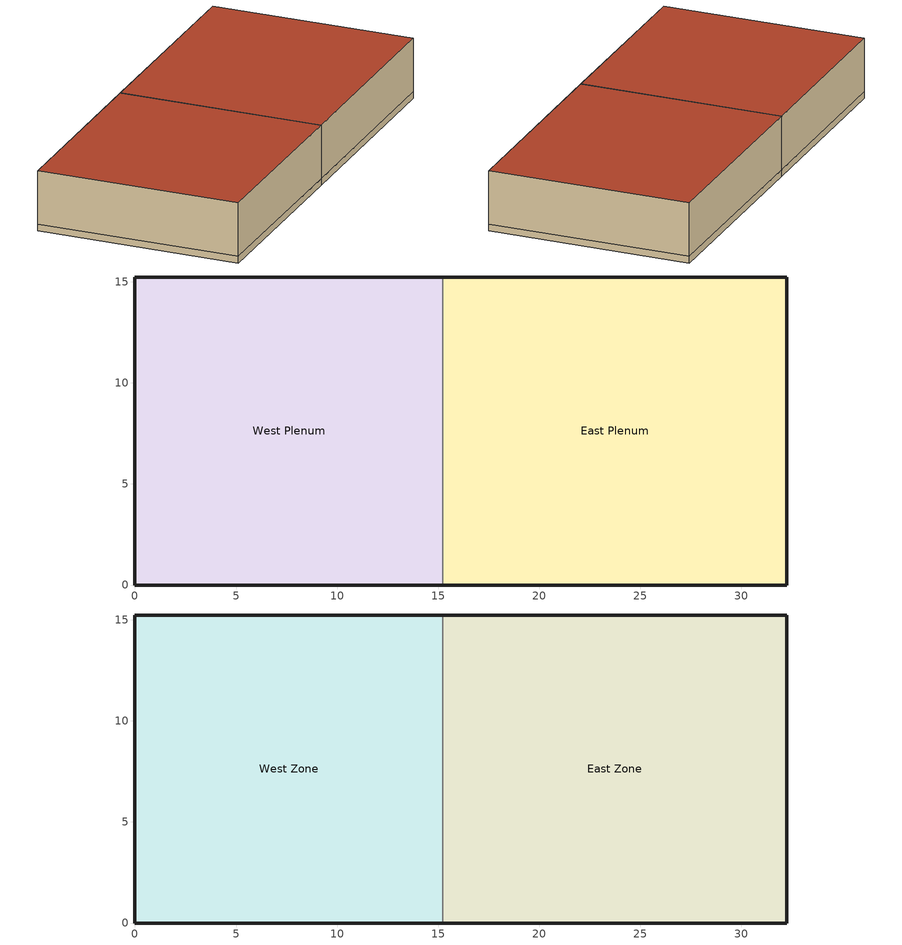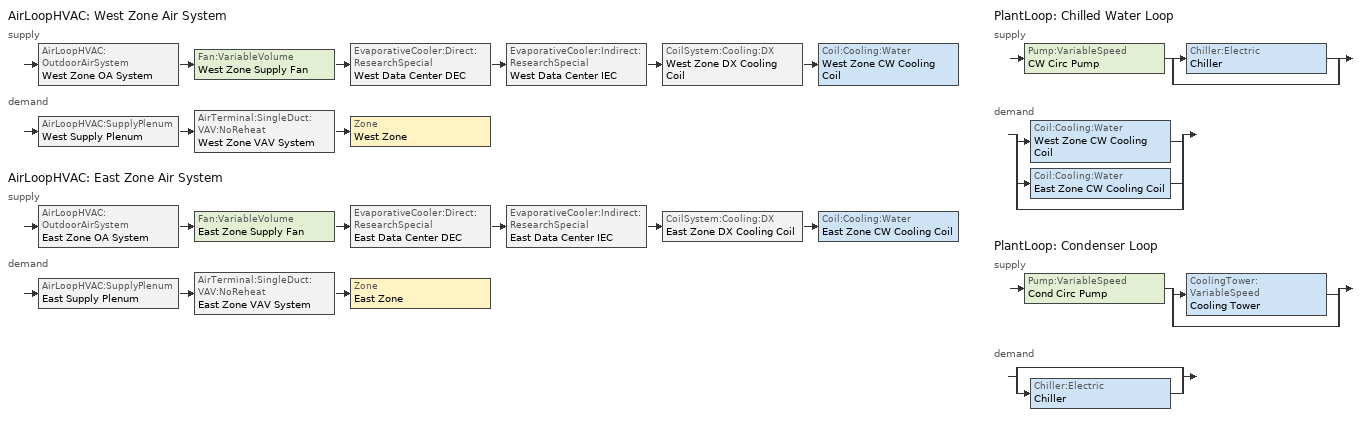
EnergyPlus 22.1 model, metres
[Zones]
West Plenum
 floor ground (FLOOR): 15.24,0 0,0 0,15.24 15.24,15.24 z0
 wall outside (ext-walls): 15.24,15.24 0,15.24 0,0 15.24,0 z0:0.5
 wall adiabatic (PARTITION): 15.24,0 15.24,15.24 z0:0.5
East Plenum
 floor ground (FLOOR): 32.24,0 15.24,0 15.24,15.24 32.24,15.24 z0
 wall outside (ext-walls): 15.24,0 32.24,0 32.24,15.24 15.24,15.24 z0:0.5
West Zone
 floor to West Plenum (Plenum Floor): 15.24,0 0,0 0,15.24 15.24,15.24 z0.5
 wall outside (ext-walls): 15.24,15.24 0,15.24 0,0 15.24,0 z0.5:4.57
 wall to East Zone (PARTITION): 15.24,0 15.24,15.24 z0.5:4.57
 roof outside (ROOF19): 0,15.24 0,0 15.24,0 15.24,15.24 z4.57
East Zone
 floor to East Plenum (Plenum Floor): 32.24,0 15.24,0 15.24,15.24 32.24,15.24 z0.5
 wall outside (ext-walls): 15.24,0 32.24,0 32.24,15.24 15.24,15.24 z0.5:4.57
 roof outside (ROOF19): 15.24,15.24 15.24,0 32.24,0 32.24,15.24 z4.57
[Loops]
AirLoopHVAC 'West Zone Air System'
 supply: AirLoopHVAC:OutdoorAirSystem 'West Zone OA System' > Fan:VariableVolume 'West Zone Supply Fan' > EvaporativeCooler:Direct:ResearchSpecial 'West Data Center DEC' > EvaporativeCooler:Indirect:ResearchSpecial 'West Data Center IEC' > CoilSystem:Cooling:DX 'West Zone DX Cooling Coil' > Coil:Cooling:Water 'West Zone CW Cooling Coil'
 demand: AirLoopHVAC:SupplyPlenum 'West Supply Plenum' > AirTerminal:SingleDuct:VAV:NoReheat 'West Zone VAV System' > Zone 'West Zone'
AirLoopHVAC 'East Zone Air System'
 supply: AirLoopHVAC:OutdoorAirSystem 'East Zone OA System' > Fan:VariableVolume 'East Zone Supply Fan' > EvaporativeCooler:Direct:ResearchSpecial 'East Data Center DEC' > EvaporativeCooler:Indirect:ResearchSpecial 'East Data Center IEC' > CoilSystem:Cooling:DX 'East Zone DX Cooling Coil' > Coil:Cooling:Water 'East Zone CW Cooling Coil'
 demand: AirLoopHVAC:SupplyPlenum 'East Supply Plenum' > AirTerminal:SingleDuct:VAV:NoReheat 'East Zone VAV System' > Zone 'East Zone'
PlantLoop 'Chilled Water Loop'
 supply: Pump:VariableSpeed 'CW Circ Pump' > split
  | Chiller:Electric 'Chiller'
  | bypass
 demand: split
  | Coil:Cooling:Water 'West Zone CW Cooling Coil'
  | Coil:Cooling:Water 'East Zone CW Cooling Coil'
  | bypass
PlantLoop 'Condenser Loop'
 supply: Pump:VariableSpeed 'Cond Circ Pump' > split
  | CoolingTower:VariableSpeed 'Cooling Tower'
  | bypass
 demand: split
  | bypass
  | Chiller:Electric 'Chiller'
[Building]
Simple One Zone (Wireframe DXF): North Axis {deg}=0; Terrain=Suburbs; Loads Convergence Tolerance Value {W}=.04; Temperature Convergence Tolerance Value {deltaC}=.004; Solar Distribution=MinimalShadowing; Maximum Number of Warmup Days=30; Minimum Number of Warmup Days=6
[Site:Location]
CHICAGO_IL_USA TMY2-94846: Latitude {deg}=41.78; Longitude {deg}=-87.75; Time Zone {hr}=-6; Elevation {m}=190
[SizingPeriod:DesignDay] Humidity Condition Type=Wetbulb; Barometric Pressure {Pa}=99063; Rain Indicator=No; Snow Indicator=No; Daylight Saving Time Indicator=No; Solar Model Indicator=ASHRAEClearSky
Name | Month | Day of Month | Day Type | Maximum Dry-Bulb Temperature {C} | Daily Dry-Bulb Temperature Range {deltaC} | Wetbulb or DewPoint at Maximum Dry-Bulb {C} | Wind Speed {m/s} | Wind Direction {deg} | Sky Clearness
CHICAGO_IL_USA Annual Heating 99% Design Conditions DB | 1 | 8 | WinterDesignDay | -17.3 | 0 | -17.3 | 4.9 | 270 | 0
CHICAGO_IL_USA Annual Cooling 1% Design Conditions DB/MCWB | 7 | 3 | SummerDesignDay | 31.5 | 10.7 | 23 | 5.3 | 230 | 1
[Site:GroundTemperature:Shallow]
20.03, 20.03, 20.13, 20.3, 20.43, 20.52, 20.62, 20.77, 20.78, 20.55, 20.44, 20.2
[Site:GroundTemperature:BuildingSurface]
20.03, 20.03, 20.13, 20.3, 20.43, 20.52, 20.62, 20.77, 20.78, 20.55, 20.44, 20.2
[Site:GroundTemperature:Deep]
16.1, 16.1, 16.1, 16.1, 16.1, 16.1, 16.1, 16.1, 16.1, 16.1, 16.1, 16.1
[Material:NoMass]
R19LAYER: Roughness=Rough; Thermal Resistance {m2-K/W}=3.344; Thermal Absorptance=0.9; Solar Absorptance=0.75; Visible Absorptance=0.75
[Material] Thermal Absorptance=0.9
Name | Roughness | Thickness {m} | Conductivity {W/m-K} | Density {kg/m3} | Specific Heat {J/kg-K} | Solar Absorptance | Visible Absorptance
C5 - 4 IN HW CONCRETE | MediumRough | 0.101498 | 1.729577 | 2242.585 | 836.8 | 0.65 | 0.65
1IN Stucco | Smooth | 0.0253 | 0.6918 | 1858 | 837 | 0.92 | 0.92
8IN Concrete HW | MediumRough | 0.2033 | 1.7296 | 2243 | 837 | 0.65 | 0.65
Wall Insulation [5] | MediumRough | 0.0453 | 0.0432 | 91 | 837 | 0.5 | 0.5
1/2IN Gypsum | Smooth | 0.0127 | 0.16 | 784.9 | 830 | 0.92 | 0.92
C19 - 2 IN LIGHT WEIGHT CONCRETE | MediumRough | 0.0508102 | 0.129891 | 480.5539 | 836.8 | 0.2 | 0.2
E1 - 3 / 4 IN PLASTER OR GYP BOARD | Smooth | 0.01905 | 0.726422 | 1601.846 | 836.8 | 0.92 | 0.92
C6 - 8 IN CLAY TILE | Smooth | 0.203302 | 0.570761 | 1121.292 | 836.8 | 0.82 | 0.82
[Construction]
ext-walls: 1IN Stucco, 8IN Concrete HW, Wall Insulation [5], 1/2IN Gypsum
FLOOR: C5 - 4 IN HW CONCRETE
ROOF19: R19LAYER
PARTITION: E1 - 3 / 4 IN PLASTER OR GYP BOARD, C6 - 8 IN CLAY TILE, E1 - 3 / 4 IN PLASTER OR GYP BOARD
PLENUM FLOOR: C19 - 2 IN LIGHT WEIGHT CONCRETE
[Zone] Type=1; Multiplier=1; Ceiling Height {m}=autocalculate; Volume {m3}=autocalculate
West Zone; East Zone; West Plenum; East Plenum
[Zone equipment]
West Zone: West Zone VAV System
East Zone: East Zone VAV System
[AirTerminal:SingleDuct:VAV:NoReheat] Availability Schedule=FanAndCoilAvailSched; Maximum Air Flow Rate {m3/s}=autosize; Zone Minimum Air Flow Input Method=Constant; Constant Minimum Air Flow Fraction=0.4
West Zone VAV System; East Zone VAV System
[AirLoopHVAC] Design Supply Air Flow Rate {m3/s}=autosize
West Zone Air System; East Zone Air System
[AirLoopHVAC:SupplyPlenum]
Name | Zone
West Supply Plenum | West Plenum
East Supply Plenum | East Plenum
[AvailabilityManager:Scheduled] Schedule=FanAndCoilAvailSched
West Data Center Avail; East Data Center Avail
[SetpointManager:MixedAir] Control Variable=Temperature
Name | Setpoint Node or NodeList
West Zone Mixed Air Temp Manager | West Zone Mixed Air Node
East Zone Mixed Air Temp Manager | East Zone Mixed Air Node
[Controller:OutdoorAir] Minimum Outdoor Air Flow Rate {m3/s}=autosize; Maximum Outdoor Air Flow Rate {m3/s}=autosize; Economizer Control Type=FixedDryBulb; Economizer Maximum Limit Dewpoint Temperature {C}=13.5; Economizer Minimum Limit Dry-Bulb Temperature {C}=-20; Lockout Type=NoLockout; Minimum Limit Type=FixedMinimum; Minimum Outdoor Air Schedule=OAFractionSched
Name | Economizer Maximum Limit Dry-Bulb Temperature {C}
West Data Center OA Controller | 23
East Data Center OA Controller | 16
[EvaporativeCooler:Direct:ResearchSpecial] Availability Schedule=ALWAYS_ON; Cooler Design Effectiveness=0.7; Primary Air Design Flow Rate {m3/s}=autosize; Recirculating Water Pump Design Power {W}=30; Drift Loss Fraction=0; Blowdown Concentration Ratio=3; Evaporative Operation Minimum Drybulb Temperature=16
Name | Evaporative Operation Maximum Limit Wetbulb Temperature | Evaporative Operation Maximum Limit Drybulb Temperature
West Data Center DEC | 18 | 20
East Data Center DEC | 20 | 22
[EvaporativeCooler:Indirect:ResearchSpecial] Availability Schedule=ALWAYS_ON; Cooler Wetbulb Design Effectiveness=0.7; Wetbulb Effectiveness Flow Ratio Modifier Curve=IECEffWBFlowMod; Cooler Drybulb Design Effectiveness=0.72; Drybulb Effectiveness Flow Ratio Modifier Curve=IECEffDBFlowMod; Recirculating Water Pump Design Power {W}=autosize; Water Pump Power Sizing Factor {W/(m3/s)}=150; Water Pump Power Modifier Curve=IECPumpPowerMod; Secondary Air Design Flow Rate {m3/s}=autosize; Secondary Air Flow Scaling Factor=1.4; Secondary Air Fan Design Power {W}=autosize; Secondary Air Fan Sizing Specific Power {W/(m3/s)}=200; Secondary Air Fan Power Modifier Curve=IECFanPowerMod; Primary Air Design Flow Rate {m3/s}=autosize; Dewpoint Effectiveness Factor=0.9; Drift Loss Fraction=0; Evaporative Operation Maximum Limit Outdoor Wetbulb Temperature=24
Name | Evaporative Operation Minimum Limit Secondary Air Drybulb Temperature | Dry Operation Maximum Limit Outdoor Drybulb Temperature
West Data Center IEC | 20 | 50
East Data Center IEC | 22 | 35
[EnergyManagementSystem:Actuator]
Name | Actuated Component Unique | Actuated Component Type | Actuated Component Control Type
WestZoneDECOutletNode_setpoint | West Zone DEC Outlet Node | System Node Setpoint | Temperature Setpoint
WestZoneIECOutletNode_setpoint | West Zone IEC Outlet Node | System Node Setpoint | Temperature Setpoint
WestZoneCCoilAirOutletNode_setpoint | West Zone CCoil Air Outlet Node | System Node Setpoint | Temperature Setpoint
WestAirLoopOutletNode_setpoint | West Air Loop Outlet Node | System Node Setpoint | Temperature Setpoint
EastZoneDECOutletNode_setpoint | East Zone DEC Outlet Node | System Node Setpoint | Temperature Setpoint
EastZoneIECOutletNode_setpoint | East Zone IEC Outlet Node | System Node Setpoint | Temperature Setpoint
EastZoneCCoilAirOutletNode_setpoint | East Zone CCoil Air Outlet Node | System Node Setpoint | Temperature Setpoint
EastAirLoopOutletNode_setpoint | East Air Loop Outlet Node | System Node Setpoint | Temperature Setpoint
WestZoneSupplyFan_FanAirMassFlowRate | WEST ZONE SUPPLY FAN | Fan | Fan Air Mass Flow Rate
EastZoneSupplyFan_FanAirMassFlowRate | EAST ZONE SUPPLY FAN | Fan | Fan Air Mass Flow Rate
[CoilSystem:Cooling:DX] Dehumidification Control Type=None; Run on Sensible Load=yes; Run on Latent Load=No
Name | Availability Schedule | Cooling Coil
West Zone DX Cooling Coil | WestDXCCoilAvailSched | West DX Cooling Coil
East Zone DX Cooling Coil | EastDXCCoilAvailSched | East DX Cooling Coil
[Sizing:System] Type of Load to Size On=Sensible; Design Outdoor Air Flow Rate {m3/s}=autosize; Central Heating Maximum System Air Flow Ratio=0.4; Preheat Design Temperature {C}=7; Central Cooling Design Supply Air Temperature {C}=12.8; Type of Zone Sum to Use=NonCoincident; 100% Outdoor Air in Cooling=Yes; 100% Outdoor Air in Heating=No; Cooling Supply Air Flow Rate Method=DesignDay; Heating Supply Air Flow Rate Method=DesignDay
Name | Preheat Design Humidity Ratio {kgWater/kgDryAir} | Precool Design Temperature {C} | Precool Design Humidity Ratio {kgWater/kgDryAir} | Central Heating Design Supply Air Temperature {C} | Central Cooling Design Supply Air Humidity Ratio {kgWater/kgDryAir} | Central Heating Design Supply Air Humidity Ratio {kgWater/kgDryAir}
West Zone Air System | 0.0085 | 11 | 0.0085 | 16.7 | 0.0085 | 0.0085
East Zone Air System | 0.009 | 12.8 | 0.009 | 30 | 0.009 | 0.009
[Fan:VariableVolume] Availability Schedule=FanAndCoilAvailSched; Fan Total Efficiency=0.7; Pressure Rise {Pa}=300; Maximum Flow Rate {m3/s}=autosize; Fan Power Minimum Flow Rate Input Method=Fraction; Fan Power Minimum Flow Fraction=0.25; Motor Efficiency=0.9; Motor In Airstream Fraction=0; Fan Power Coefficient 1=0.350712; Fan Power Coefficient 2=0.308505; Fan Power Coefficient 3=-0.541374; Fan Power Coefficient 4=0.871988; Fan Power Coefficient 5=0
West Zone Supply Fan; East Zone Supply Fan
[Coil:Cooling:DX:SingleSpeed] Gross Rated Total Cooling Capacity {W}=autosize; Gross Rated Sensible Heat Ratio=autosize; Gross Rated Cooling COP {W/W}=3; Rated Air Flow Rate {m3/s}=autosize; Total Cooling Capacity Function of Temperature Curve=DXSysACCoolCapFT; Total Cooling Capacity Function of Flow Fraction Curve=DXSysACCoolCapFFF; Energy Input Ratio Function of Temperature Curve=DXSysACCoolEIRFT; Energy Input Ratio Function of Flow Fraction Curve=DXSysACCoolEIRFFF; Part Load Fraction Correlation Curve=DXSysACCoolPLFFPLR; Report ASHRAE Standard 127 Performance Ratings=Yes
Name | Availability Schedule
West DX Cooling Coil | WestDXCCoilAvailSched
East DX Cooling Coil | EastDXCCoilAvailSched
[PlantLoop] Fluid Type=Water; Maximum Loop Temperature {C}=100; Minimum Loop Temperature {C}=3; Maximum Loop Flow Rate {m3/s}=autosize; Minimum Loop Flow Rate {m3/s}=0; Plant Loop Volume {m3}=autocalculate; Load Distribution Scheme=Optimal
Name | Plant Equipment Operation Scheme
Chilled Water Loop | CW Loop Operation
Condenser Loop | Tower Loop Operation
[Chiller:Electric]
Chiller: Condenser Type=WaterCooled; Nominal Capacity {W}=autosize; Nominal COP {W/W}=5; Minimum Part Load Ratio=0.15; Maximum Part Load Ratio=1; Optimum Part Load Ratio=0.65; Design Condenser Inlet Temperature {C}=29.44; Temperature Rise Coefficient=2.682759; Design Chilled Water Outlet Temperature {C}=6.667; Design Chilled Water Flow Rate {m3/s}=autosize; Design Condenser Fluid Flow Rate {m3/s}=autosize; Coefficient 1 of Capacity Ratio Curve=0.944836; Coefficient 2 of Capacity Ratio Curve=-0.0570088; Coefficient 3 of Capacity Ratio Curve=-0.00185486; Coefficient 1 of Power Ratio Curve=1.907846; Coefficient 2 of Power Ratio Curve=-1.20499; Coefficient 3 of Power Ratio Curve=0.263462; Coefficient 1 of Full Load Ratio Curve=0.03303; Coefficient 2 of Full Load Ratio Curve=0.6852; Coefficient 3 of Full Load Ratio Curve=0.2818; Chilled Water Outlet Temperature Lower Limit {C}=5; Chiller Flow Mode=NotModulated
[SetpointManager:Scheduled]
Chilled Water Loop Setpoint Manager: Control Variable=Temperature; Schedule=CW Loop Temp Schedule; Setpoint Node or NodeList=CW Supply Outlet Node
[Pump:VariableSpeed] Design Maximum Flow Rate {m3/s}=autosize; Design Power Consumption {W}=autosize; Fraction of Motor Inefficiencies to Fluid Stream=0; Coefficient 1 of the Part Load Performance Curve=0; Coefficient 2 of the Part Load Performance Curve=1; Coefficient 3 of the Part Load Performance Curve=0; Coefficient 4 of the Part Load Performance Curve=0; Design Minimum Flow Rate {m3/s}=0; Pump Control Type=INTERMITTENT
Name | Design Pump Head {Pa} | Motor Efficiency
CW Circ Pump | 160000 | 0.87
Cond Circ Pump | 140000 | 0.9
[Coil:Cooling:Water] Design Water Flow Rate {m3/s}=autosize; Design Air Flow Rate {m3/s}=autosize; Design Inlet Water Temperature {C}=autosize; Design Inlet Air Temperature {C}=autosize; Design Outlet Air Temperature {C}=autosize; Design Inlet Air Humidity Ratio {kgWater/kgDryAir}=autosize; Design Outlet Air Humidity Ratio {kgWater/kgDryAir}=autosize; Type of Analysis=SimpleAnalysis; Heat Exchanger Configuration=CrossFlow
Name | Availability Schedule
West Zone CW Cooling Coil | WestChWaterCoilAvailSched
East Zone CW Cooling Coil | EastChWaterCoilAvailSched
[Controller:WaterCoil] Control Variable=Temperature; Action=Reverse; Actuator Variable=FLOW; Controller Convergence Tolerance {deltaC}=autosize; Maximum Actuated Flow {m3/s}=autosize; Minimum Actuated Flow {m3/s}=0
West CW Coil Controller; East CW Coil Controller
[PlantEquipmentOperationSchemes]
Name | Control Scheme 1 | Control Scheme 1 Schedule
CW Loop Operation | CW Loop Cooling Load | Chiller AlwaysOnSchedule
Tower Loop Operation | Tower Load | Tower AlwaysOnSchedule
[PlantEquipmentOperation:CoolingLoad] Load Range 1 Lower Limit {W}=0; Load Range 1 Upper Limit {W}=1000000000
Name | Range 1 Equipment List
CW Loop Cooling Load | Chiller Plant
Tower Load | Tower Plant
[PlantEquipmentList]
Chiller Plant: Chiller
Tower Plant: Cooling Tower
[Sizing:Plant]
Name | Loop Type | Design Loop Exit Temperature {C} | Loop Design Temperature Difference {deltaC}
Chilled Water Loop | Cooling | 7 | 4
Condenser Loop | Condenser | 20 | 5
[CoolingTower:VariableSpeed]
Cooling Tower: Model Type=YorkCalcUserDefined; Model Coefficient=YorkCalc Default Tower Model; Design Water Flow Rate {m3/s}=autosize; Design Air Flow Rate {m3/s}=autosize; Design Fan Power {W}=autosize; Fan Power Ratio Function of Air Flow Rate Ratio Curve=CoolingTowerFanRatioCurve; Minimum Air Flow Rate Ratio=0.2; Fraction of Tower Capacity in Free Convection Regime=0.125; Basin Heater Capacity {W/K}=450; Basin Heater Setpoint Temperature {C}=4.5; Evaporation Loss Mode=SaturatedExit; Drift Loss Percent {percent}=0.05; Blowdown Calculation Mode=ConcentrationRatio; Blowdown Concentration Ratio=4
[CoolingTowerPerformance:YorkCalc]
YorkCalc Default Tower Model: Minimum Inlet Air Wet-Bulb Temperature {C}=-34.4; Maximum Inlet Air Wet-Bulb Temperature {C}=26.6667; Minimum Range Temperature {deltaC}=1.1111; Maximum Range Temperature {deltaC}=22.2222; Minimum Approach Temperature {deltaC}=1.1111; Maximum Approach Temperature {deltaC}=40; Minimum Water Flow Rate Ratio=0.5; Maximum Water Flow Rate Ratio=4; Maximum Liquid to Gas Ratio=8; Coefficient 1=-0.359741; Coefficient 2=-0.0550536; Coefficient 3=0.00238504; Coefficient 4=0.173927; Coefficient 5=-0.0248474; Coefficient 6=0.000484302; Coefficient 7=-0.00558985; Coefficient 8=0.000577008; Coefficient 9=-1.34243e-05; Coefficient 10=2.84766; Coefficient 11=-0.121765; Coefficient 12=0.00145992; Coefficient 13=1.68043; Coefficient 14=-0.0166921; Coefficient 15=-0.000719053; Coefficient 16=-0.0254852; Coefficient 17=4.87492e-05; Coefficient 18=2.71923e-05; Coefficient 19=-0.0653766; Coefficient 20=-0.00227817; Coefficient 21=0.000250025; Coefficient 22=-0.0910565; Coefficient 23=0.00318176; Coefficient 24=3.86218e-05; Coefficient 25=-0.00342854; Coefficient 26=8.5659e-06; Coefficient 27=-1.51682e-06
[SetpointManager:FollowOutdoorAirTemperature]
CondenserControl SetpointManager: Control Variable=Temperature; Reference Temperature Type=OutdoorAirWetBulb; Offset Temperature Difference {deltaC}=0; Maximum Setpoint Temperature {C}=80; Minimum Setpoint Temperature {C}=10; Setpoint Node or NodeList=Condenser Supply Outlet Node
[Sizing:Zone] Zone Cooling Design Supply Air Temperature Input Method=SupplyAirTemperature; Zone Cooling Design Supply Air Temperature {C}=13; Zone Heating Design Supply Air Temperature Input Method=SupplyAirTemperature; Zone Heating Design Supply Air Temperature {C}=30; Zone Cooling Design Supply Air Humidity Ratio {kgWater/kgDryAir}=0.0075; Zone Heating Design Supply Air Humidity Ratio {kgWater/kgDryAir}=0.004; Zone Heating Sizing Factor=0; Zone Cooling Sizing Factor=0; Cooling Design Air Flow Method=DesignDay; Cooling Design Air Flow Rate {m3/s}=0; Heating Design Air Flow Method=DesignDay; Heating Design Air Flow Rate {m3/s}=0; Account for Dedicated Outdoor Air System=No; Dedicated Outdoor Air System Control Strategy=NeutralSupplyAir; Dedicated Outdoor Air Low Setpoint Temperature for Design {C}=autosize; Dedicated Outdoor Air High Setpoint Temperature for Design {C}=autosize
Name | Design Specification Outdoor Air Object
West Zone | SZ DSOA West Zone
East Zone | SZ DSOA East Zone
[DesignSpecification:OutdoorAir] Outdoor Air Method=flow/person; Outdoor Air Flow per Person {m3/s-person}=0.0125; Outdoor Air Flow per Zone Floor Area {m3/s-m2}=0; Outdoor Air Flow per Zone {m3/s}=0
SZ DSOA West Zone; SZ DSOA East Zone
[People] Number of People Schedule=OFFICE OCCUPANCY; Number of People Calculation Method=people; Number of People=0; Fraction Radiant=0.3; Activity Level Schedule=Activity Sch; Carbon Dioxide Generation Rate {m3/s-W}=3.82E-8; Mean Radiant Temperature Calculation Type=zoneaveraged; Work Efficiency Schedule=Work Eff Sch; Clothing Insulation Calculation Method=ClothingInsulationSchedule; Clothing Insulation Schedule=Clothing Sch; Air Velocity Schedule=Air Velo Sch; Thermal Comfort Model 1 Type=FANGER
Name | Zone or ZoneList or Space or SpaceList
West Zone PEOPLE | West Zone
East Zone PEOPLE | East Zone
[Lights] Schedule=LIGHTS-1; Design Level Calculation Method=LightingLevel; Lighting Level {W}=284; Return Air Fraction=0; Fraction Radiant=0.59; Fraction Visible=0.2; Fraction Replaceable=0
Name | Zone or ZoneList or Space or SpaceList
West Zone Lights | West Zone
East Zone Lights | East Zone
[ElectricEquipment] Schedule=BLDG_EQUIP_SCH; Design Level Calculation Method=EquipmentLevel; Design Level {W}=0; Fraction Latent=0; Fraction Lost=0
Name | Zone or ZoneList or Space or SpaceList | Fraction Radiant
West Zone_MiscPlug_Equip | West Zone | 0.25
East Zone_MiscPlug_Equip | East Zone | 0.5
[ElectricEquipment:ITE:AirCooled] Design Power Input Calculation Method=Watts/Area; Watts per Zone Floor Area {W/m2}=200; Design Power Input Schedule=Data Center Operation Schedule; CPU Loading  Schedule=Data Center CPU Loading Schedule; CPU Power Input Function of Loading and Air Temperature Curve=Data Center Servers Power fLoadTemp; Design Fan Power Input Fraction=0.4; Design Fan Air Flow Rate per Power Input {m3/s-W}=0.0001; Air Flow Function of Loading and Air Temperature Curve=Data Center Servers Airflow fLoadTemp; Fan Power Input Function of Flow Curve=ECM FanPower fFlow; Design Entering Air Temperature {C}=15; Environmental Class=A3; Air Inlet Connection Type=AdjustedSupply; Design Recirculation Fraction=0.1; Recirculation Function of Loading and Supply Temperature Curve=Data Center Recirculation fLoadTemp; Design Electric Power Supply Efficiency=0.9; Electric Power Supply Efficiency Function of Part Load Ratio Curve=UPS Efficiency fPLR; Fraction of Electric Power Supply Losses to Zone=1
Name | Zone or Space | Air Flow Calculation Method | Supply Temperature Difference {deltaC} | Return Temperature Difference {deltaC}
WestDataCenter_Equip | West Zone | FlowFromSystem
EastDataCenter_Equip | East Zone | FlowControlWithApproachTemperatures | 2 | 0
[ZoneControl:Thermostat] Control Type Schedule=Zone Control Type Sched; Control 1=Temperature Setpoints
Name | Zone or ZoneList
West Zone Thermostat | West Zone
East Zone Thermostat | East Zone
[ThermostatSetpoint:DualSetpoint]
Temperature Setpoints: Heating Setpoint Temperature Schedule=Heating Setpoints; Cooling Setpoint Temperature Schedule=Cooling Setpoints
[EnergyManagementSystem:ProgramCallingManager]
Calculate Power Utilization Effectiveness: EndOfZoneTimestepBeforeZoneReporting; CalculatePUE
Initialize ExtCtrl-Based Setpoint Manager: EndOfZoneSizing; InitializeExtCtrlBasedSetpointManager
ExtCtrl-Based Setpoint Manager: AfterPredictorAfterHVACManagers; ExtCtrlBasedSetpointManager
ExtCtrl-Based Observation Collector: EndOfZoneTimestepAfterZoneReporting; ExtCtrlBasedObservationCollector
[EnergyManagementSystem:Sensor]
Name | Output:Variable or Output:Meter Index Key | Output:Variable or Output:Meter
IT_Equip_Power | Whole Building | Facility Total Building Electricity Demand Rate
CO2_EMISSION | Site | Environmental Impact Electricity CO2 Emissions Mass
Whole_Building_Power | Whole Building | Facility Total Electricity Demand Rate
CARBON_EQUIVALENT | Site | Environmental Impact Total CO2 Emissions Carbon Equivalent Mass
Whole_HVAC_Power | Whole Building | Facility Total HVAC Electricity Demand Rate
CO_EMISSION | Site | Environmental Impact Electricity CO Emissions Mass
OutdoorTemp | Environment | Site Outdoor Air Drybulb Temperature
WestZoneTemp | WEST ZONE | Zone Mean Air Temperature
EastZoneTemp | EAST ZONE | Zone Mean Air Temperature
[EnergyManagementSystem:OutputVariable]
Power Utilization Effectiveness: EMS Variable=PUE_Value; Type of Data in Variable=Averaged; Update Frequency=SystemTimeStep
[EnergyManagementSystem:GlobalVariable]
PUE_Value
[EnergyManagementSystem:Program]
CalculatePUE: IF IT_Equip_power > 0.0; set PUE_Value = whole_building_power / IT_Equip_power; ELSE; set PUE_Value = 0.0; ENDIF
InitializeExtCtrlBasedSetpointManager: SET tmp_val1 = @ExtCtrlObs 0
ExtCtrlBasedSetpointManager: IF WarmupFlag == 0.0; SET tmp_val1 = @ExtCtrlAct 0 7; SET WestZoneDECOutletNode_setpoint = @ExtCtrlAct 1; SET WestZoneIECOutletNode_setpoint = @ExtCtrlAct 1; SET WestZoneCCoilAirOutletNode_setpoint = @ExtCtrlAct 1; SET WestAirLoopOutletNode_setpoint = @ExtCtrlAct 1; SET EastZoneDECOutletNode_setpoint = @ExtCtrlAct 2; SET EastZoneIECOutletNode_setpoint = @ExtCtrlAct 2; SET EastZoneCCoilAirOutletNode_setpoint = @ExtCtrlAct 2; SET EastAirLoopOutletNode_setpoint = @ExtCtrlAct 2; SET WestZoneSupplyFan_FanAirMassFlowRate = @ExtCtrlAct 3; SET EastZoneSupplyFan_FanAirMassFlowRate = @ExtCtrlAct 4; ELSE; SET WestZoneDECOutletNode_setpoint = 10; SET WestZoneIECOutletNode_setpoint = 10; SET WestZoneCCoilAirOutletNode_setpoint = 10; SET WestAirLoopOutletNode_setpoint = 10; SET EastZoneDECOutletNode_setpoint = 10; SET EastZoneIECOutletNode_setpoint = 10; SET EastZoneCCoilAirOutletNode_setpoint = 10; SET EastAirLoopOutletNode_setpoint = 10; ENDIF
ExtCtrlBasedObservationCollector: IF WarmupFlag == 0.0; SET tmp_val1 = @ExtCtrlObs 1 OutdoorTemp; SET tmp_val1 = @ExtCtrlObs 2 WestZoneTemp; SET tmp_val1 = @ExtCtrlObs 3 EastZoneTemp; SET tmp_val1 = @ExtCtrlObs 4 PUE_Value; SET tmp_val1 = @ExtCtrlObs 5 CARBON_EQUIVALENT; SET tmp_val1 = @ExtCtrlObs 6 CO_EMISSION; SET tmp_val1 = @ExtCtrlObs 7 CO2_EMISSION; ELSE; ENDIF
[Table:IndependentVariable]
IECEffWBFlowMod_IndependentVariable1: Cubic, Linear, 0, 1.875, Dimensionless, 0, 0.125, 0.25, 0.375, 0.5, 0.625, 0.75, 0.875, 1, 1.125, 1.25, 1.375, 1.5, 1.625, 1.75, 1.875
IECEffDBFlowMod_IndependentVariable1: Cubic, Linear, 0, 1.1, Dimensionless, 0, 0.156016, 0.22497, 0.245292, 0.269625, 0.299328, 0.33699, 0.385709, 0.453044, 0.553876, 0.732741, 0.899289, 1.04747, 1.07497, 1.10417
IECFanPowerMod_IndependentVariable1; IECPumpPowerMod_IndependentVariable1: Cubic, Linear, 0, 1, Dimensionless, 0, 0.125, 0.25, 0.375, 0.5, 0.625, 0.75, 0.875, 1
[Table:IndependentVariableList]
IECEffWBFlowMod_IndependentVariableList: IECEffWBFlowMod_IndependentVariable1
IECEffDBFlowMod_IndependentVariableList: IECEffDBFlowMod_IndependentVariable1
IECFanPowerMod_IndependentVariableList: IECFanPowerMod_IndependentVariable1
IECPumpPowerMod_IndependentVariableList: IECPumpPowerMod_IndependentVariable1
[Table:Lookup]
IECEffWBFlowMod: IECEffWBFlowMod_IndependentVariableList, 0, 1.15, Dimensionless, 0, 0.503564, 0.669043, 0.765841, 0.834521, 0.887794, 0.93132, 0.968121, 1, 1.02812, 1.05327, 1.07603, 1.0968, 1.11591, 1.1336, 1.15007
IECEffDBFlowMod: IECEffDBFlowMod_IndependentVariableList, 0, 1, Dimensionless, 0, 0.251901, 0.272634, 0.297085, 0.326355, 0.362022, 0.406442, 0.463287, 0.538618, 0.643204, 0.798193, 0.907534, 0.98913, 0.994186, 1
IECFanPowerMod: IECFanPowerMod_IndependentVariableList, 0, 1, Dimensionless, 0, 0.0044871, 0.0272047, 0.0780695, 0.164938, 0.294638, 0.473325, 0.706677, 1
IECPumpPowerMod: IECPumpPowerMod_IndependentVariableList, 0, 1, Dimensionless, 0.4, 0.4, 0.4, 0.4, 1, 1, 1, 1, 1
[Schedule:Compact]
OAFractionSched: Through: 12/31, For: AllDays, Until: 7:00, 0.05, Until: 18:00, 1, Until: 24:00, 0.05
CW Loop Temp Schedule: THROUGH: 12/31, FOR: AllDays, UNTIL: 24:00, 7
Chiller AlwaysOnSchedule; Tower AlwaysOnSchedule: THROUGH: 12/31, FOR: AllDays, UNTIL: 24:00, 1
OFFICE OCCUPANCY: Through: 12/31, For: WeekDays SummerDesignDay, Until: 6:00, 0, Until: 7:00, 0.1, Until: 8:00, 0.5, Until: 12:00, 1, Until: 13:00, 0.5, Until: 16:00, 1, Until: 17:00, 0.5, Until: 18:00, 0.1, Until: 24:00, 0, For: AllOtherDays, Until: 24:00, 0
Activity Sch: Through: 12/31, For: AllDays, Until: 24:00, 131.8
Work Eff Sch; WestChWaterCoilAvailSched; EastDXCCoilAvailSched: Through: 12/31, For: AllDays, Until: 24:00, 0
Clothing Sch; ALWAYS_ON; FanAndCoilAvailSched: Through: 12/31, For: AllDays, Until: 24:00, 1
Air Velo Sch: Through: 12/31, For: AllDays, Until: 24:00, 0.137
BLDG_EQUIP_SCH: Through: 12/31, For: Weekdays, Until: 08:00, 0.4, Until: 12:00, 0.9, Until: 13:00, 0.8, Until: 17:00, 0.9, Until: 18:00, 0.5, Until: 24:00, 0.4, For: SummerDesignDay, Until: 24:00, 1, For: Saturday, Until: 06:00, 0.3, Until: 08:00, 0.4, Until: 12:00, 0.5, Until: 17:00, 0.35, Until: 24:00, 0.3, For: WinterDesignDay, Until: 24:00, 0, For: Sunday Holidays AllOtherDays, Until: 24:00, 0.3
Data Center CPU Loading Schedule: Through: 12/31, For: SummerDesignDay, Until: 24:00, 1, For: AllOtherDays, Until: 6:00, 0.5, Until: 8:00, 0.75, Until: 18:00, 1, Until: 24:00, 0.8
LIGHTS-1: Through: 12/31, For: Weekdays SummerDesignDay WinterDesignDay, Until: 9:00, 0.05, Until: 10:00, 0.9, Until: 11:00, 0.95, Until: 12:00, 1, Until: 13:00, 0.95, Until: 14:00, 0.8, Until: 15:00, 0.9, Until: 17:00, 1, Until: 24:00, 0.05, For: AllOtherDays, Until: 24:00, 0.05
Zone Control Type Sched: Through: 12/31, For: AllDays, Until: 24:00, 4
Heating Setpoints: Through: 12/31, For: AllDays, Until:  7:00, 20, Until: 17:00, 20, Until: 24:00, 20
Cooling Setpoints: Through: 12/31, For: AllDays, Until:  7:00, 23, Until: 17:00, 23, Until: 24:00, 23
WestDXCCoilAvailSched; EastChWaterCoilAvailSched: Through: 12/31, For: AllDays, Until:  7:00, 1, Until: 17:00, 1, Until: 24:00, 1
[Curve:Biquadratic] Input Unit Type for Y=Temperature; Output Unit Type=Dimensionless
Name | Coefficient1 Constant | Coefficient2 x | Coefficient3 x**2 | Coefficient4 y | Coefficient5 y**2 | Coefficient6 x*y | Minimum Value of x | Maximum Value of x | Minimum Value of y | Maximum Value of y | Input Unit Type for X | Minimum Curve Output | Maximum Curve Output
DXSysACCoolCapFT | 0.766956 | 0.0107756 | -4.14703e-05 | 0.00134961 | -0.000261144 | 0.000457488 | 12.77778 | 23.88889 | 18 | 46.11111 | Temperature
DXSysACCoolEIRFT | 0.297145 | 0.0430933 | -0.000748766 | 0.00597727 | 0.000482112 | -0.000956448 | 12.77778 | 23.88889 | 18 | 46.11111 | Temperature
Data Center Servers Power fLoadTemp | -1 | 1 | 0 | 0.06667 | 0 | 0 | 0 | 1.5 | -10 | 99 | Dimensionless | 0 | 99
Data Center Servers Airflow fLoadTemp | -1.4 | 0.9 | 0 | 0.1 | 0 | 0 | 0 | 1.5 | -10 | 99 | Dimensionless | 0 | 99
Data Center Recirculation fLoadTemp | 1 | 0 | 0 | 0 | 0 | 0 | 0 | 1.5 | -10 | 99 | Dimensionless | 0 | 99
[Curve:Quadratic]
Name | Coefficient1 Constant | Coefficient2 x | Coefficient3 x**2 | Minimum Value of x | Maximum Value of x
DXSysACCoolCapFFF | 0.8 | 0.2 | 0 | 0.5 | 1.5
DXSysACCoolEIRFFF | 1.156 | -0.1816 | 0.0256 | 0.5 | 1.5
DXSysACCoolPLFFPLR | 0.85 | 0.15 | 0 | 0 | 1
ECM FanPower fFlow | 0 | 1 | 0 | 0 | 99
UPS Efficiency fPLR | 1 | 0 | 0 | 0 | 99
[Curve:Cubic]
CoolingTowerFanRatioCurve: Coefficient1 Constant=-0.00931516; Coefficient2 x=0.0512334; Coefficient3 x**2=-0.0838365; Coefficient4 x**3=1.04192; Minimum Value of x=0.15; Maximum Value of x=1
[Schedule:Constant]
Data Center Operation Schedule: Any Number, 1
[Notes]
2ZoneDataCenterHVAC_wEconomizer.idf
Basic file description:  Basic test for Single Zone Air Loop System For Data Center Application.
HVAC Components include:  Air Economizer, Direct Evaporative Cooler,
Indirect Evaporative Coolers, Single Speed DX Cooling Coil,
Chilled Water Coil and VAV with No Reheat Air Terminal Unit.
Mass walls.  Regular slab floor. 2 Thermal Zones, and 2 supply plenum
Regular roof.  No Windows. Air cooled IT equipment (ITE).
Highlights:              Example of single zone Airloop HVAC system for Data Center Application
Simulation Location/Run: CHICAGO_OHARE_INTL_IL_USA, 2 design days, one run period of 365 days,
Run Control executes four single day run periods (see RUN PERIOD object)
Location:                Chicago, IL
Design Days:             Chicago Ohare Intl Ap IL USA Annual Heating 99%, MaxDB=-16.6°C
Chicago Ohare Intl Ap IL USA Annual Cooling (DB=>MWB) 1%, MaxDB=31.6°C MWB=23°C
Run Period (Weather File): 1/1 - 12/31.
Run Control:             Zone sizing, weather file run period control
Building: Fictional 2 zone building
The building is oriented due north.
Floor Area:        491.34 m2
Number of Stories: 1
Zone Description Details:
(0,0,0)                 (15.24,15.24,0)      ---> True North
|                   West Zone      |
|                      Inlet Node  |<--SPLITTER--<  <--------|
|                                  |                  AirLoopHVAC ( Data Center )
|                    Return Node   |>----MXER---->  >--------|
|                   East Zone      |
|                      Inlet Node  |<--SPLITTER--<  <--------|
|                                  |                  AirLoopHVAC ( Data Center )
|                    Return Node   |>----MXER---->  >--------|
Internal gains description:     Air cooled ITE and lights.
Interzone Surfaces:             None
Internal Mass:                  None
People:                         0 Occupants
Lights:                         284 Watts
Equipment:                      0 Watts
IT Equipment:                   200 Watts/m2
Detached Shading:               None
Daylight:                       None
Natural Ventilation:            None
Compact Schedules:              Yes
Solar Distribution:             MinimalShadowing
HVAC:                           AirLoopHVAC serving a single thermal zone as a Data Center
There are two data centers, and each data center is served
by its own airloopHVAC.  The air loops has a DX cooling coil
and a chilled water cooling coil.
For west zone (West data Center) the chilled water coil is
always scheduled off.  For East zone (East data Center) the
DX cooling coil is always scheduled off. But the schedules
can be modified to allow to the DX and Chilled water coils
to run alternately during the day and night or during week
days and week ends.
Zonal Equipment:                none
Central Air Handling Equipment: Yes (Serving single zone)
System Equipment Autosize:      Yes
Purchased Cooling:              No
Purchased Heating:              No
Purchased Chilled Water:        No
Purchased Hot Water:            No
Air Terminal Unit Type:         AirTerminal:SingleDuct:VAV:NoReheat
Evaporative Cooler:             EvaporativeCooler:Direct:ResearchSpecial, EvaporativeCooler:Indirect:ResearchSpecial
Coils:                          Coil:Cooling:DX:SingleSpeed, Coil:Cooling:Water
Pumps:                          Pump:VariableSpeed
Boilers:                        None
Standard Reports:               Variable Dictionary, Surfaces (dxf-wireframe), Meter File
Timestep or Hourly Variables:   Timestep
Time bins Report:               None
HTML Report:                    None
Environmental Emissions:        None
Utility Tariffs:                None
